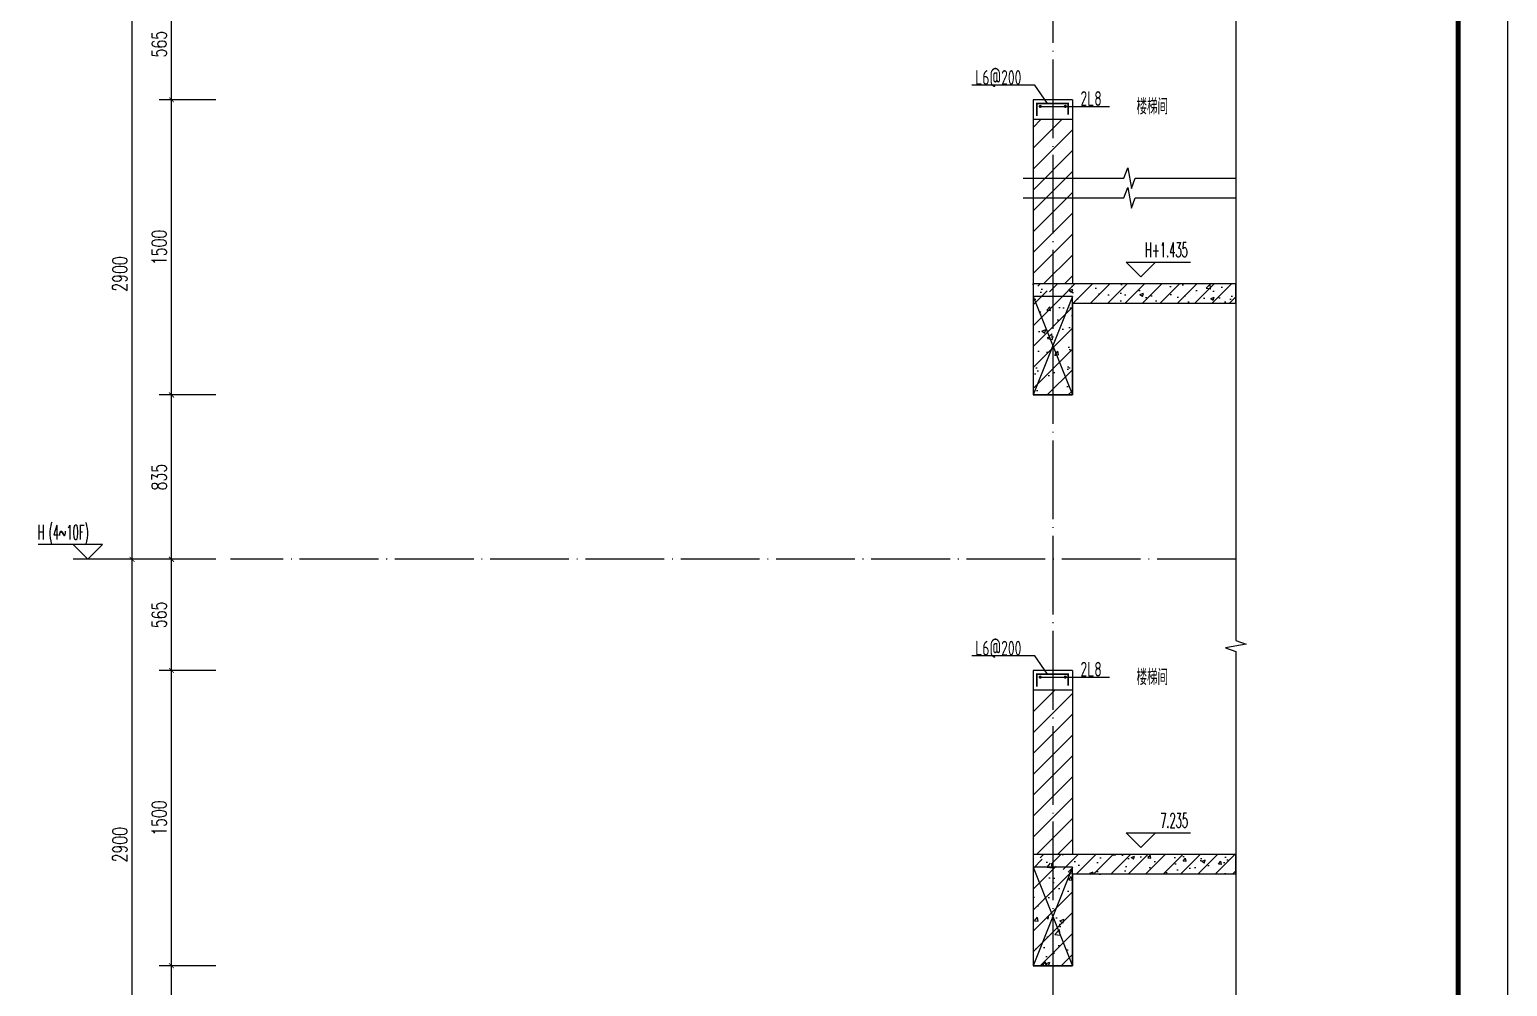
# Model space of a CAD drawing. Extents: x -668857 to 143095, y -247466 to 228182.
# Drawn here: x 111677 to 119185, y 159113 to 163975 of the extents above; entities that cross this region are included whole.
import ezdxf

# ---------------------------------------------------------------- set-up
doc = ezdxf.new("R2010")
doc.units = 0
doc.header["$LTSCALE"] = 1000
doc.linetypes.add('DOTE', pattern=[2.4200000000000004, 2, -0.2, 0.02, -0.2])
doc.layers.get('0').update_dxf_attribs({"linetype": 'CONTINUOUS'})
doc.layers.get('DEFPOINTS').update_dxf_attribs({"linetype": 'CONTINUOUS'})
for name, color, linetype in [('DIM_ELEV', 3, 'CONTINUOUS'), ('DIM_SYMB', 3, 'CONTINUOUS'), ('PUB_DIM', 3, 'CONTINUOUS'), ('PUB_TEXT', 2, 'CONTINUOUS'), ('REIN', 6, 'CONTINUOUS'), ('S-大样-砼线', 7, 'CONTINUOUS'), ('S-引出线', 40, 'CONTINUOUS'), ('TEXT', 2, 'CONTINUOUS'), ('WALL', 5, 'CONTINUOUS'), ('yichutu', 7, 'CONTINUOUS')]:
    doc.layers.add(name, color=color, linetype=linetype)
for name, color, linetype, lineweight in [('DOTE', 19, 'DOTE', 9), ('PUB_HATCH', 8, 'CONTINUOUS', 9), ('图框', 9, 'CONTINUOUS', 18)]:
    doc.layers.add(name, color=color, linetype=linetype, lineweight=lineweight)
doc.styles.add('_TCH_DIM', font='SIMPLEX.shx', dxfattribs={"width": 0.7, "bigfont": 'GBCBIG.shx'})
doc.styles.add('_TCH_DIM_T3', font='SIMPLEX', dxfattribs={"width": 0.7058823529411765, "bigfont": 'GBCBIG'})
doc.styles.add('TSSD_REIN', font='tssdeng.shx', dxfattribs={"width": 0.7, "height": 300, "bigfont": 'tssdchn.shx'})
doc.styles.add('w', font='tssdeng.shx', dxfattribs={"width": 0.8, "bigfont": 'tssdchn.shx'})
doc.dimstyles.new('_TCH_ARCH&&25', dxfattribs={"dimtxt": 74.375, "dimasz": 25, "dimexe": 62.5, "dimexo": 75, "dimgap": 25, "dimtad": 1, "dimdec": 0, "dimzin": 0, "dimdsep": 46, "dimtxsty": '_TCH_DIM_T3', "dimblk": 'ARCHTICK', "dimcen": 0.09, "dimclrt": 7, "dimazin": 0, "dimtfac": 1, "dimtdec": 0, "dimtix": 1, "dimtmove": 2, "dimatfit": 3, "dimldrblk": 'ARCHTICK', "dimfxl": 0, "dimtolj": 1, "dimtzin": 0, "dimarcsym": 0})
pattern_1 = [(45, (-956095.3464905367, 321026.2579262814), (-53.03300858899106, 53.03300858899107), []), (49.99999999999999, (-956095.3464905367, 321026.2579262814), (215.178054780226, -18.82564049477853), [22.5, -247.5]), (355, (-956095.3464905367, 321026.2579262814), (-41.6254000839, 225.6576401100035), [18, -198]), (100.4514, (-956077.4149865367, 321024.6891242814), (173.5528145142065, 206.8318626182861), [19.122057, -210.3426336]), (46.18420000000002, (-956095.3464905367, 321086.2579262814), (320.1723145876933, -49.65570429870542), [33.74999999999988, -371.249999999999]), (96.6356, (-956068.6654670367, 321082.1199341814), (280.398811664611, 292.2353612701325), [28.6830864, -315.5139]), (351.1842, (-956095.3464905367, 321086.2579262814), (280.3985835400882, 292.2355802775974), [27, -297]), (21, (-956065.3464905367, 321071.2579262814), (179.0721156355385, -120.7856671996016), [22.5, -247.5]), (326.0000000000001, (-956065.3464905367, 321071.2579262814), (72.99459957647451, 217.5450135140559), [18, -198]), (71.4514, (-956050.4238206367, 321061.1924444814), (252.066788574447, 96.75914901298572), [19.122057, -210.3426336]), (37.50000000000001, (-956095.3464905367, 321026.2579262814), (3.647956595187201, 99.86815614939344), [0, -195.6, 0, -201, 0, -198.75]), (7.499999999999999, (-956095.3464905367, 321026.2579262814), (78.92086123264458, 118.3235135647081), [0, -114.6, 0, -191.1, 0, -75.75]), (327.5, (-956162.2464905367, 321026.2579262814), (160.1467308517227, -6.766461520313927), [0, -75, 0, -234, 0, -310.5]), (317.5, (-956192.2464905367, 321026.2579262814), (174.9558508027159, 30.03149469969532), [0, -97.5, 0, -155.4, 0, -220.5])]
pattern_2 = [(45, (-956095.3464905367, 321080.1113312814), (-53.03302980219448, 53.0330298021945), [])]
pattern_3 = [(45, (-956095.3464905367, 321026.2579262814), (-44.19417382415921, 44.19417382415922), []), (49.99999999999999, (-956095.3464905367, 321026.2579262814), (179.3150456501884, -15.68803374564878), [18.75, -206.25]), (355, (-956095.3464905367, 321026.2579262814), (-34.68783340325, 188.048033425003), [15, -165]), (100.4514, (-956080.4035705368, 321024.9505912814), (144.6273454285054, 172.3598855152384), [15.9350475, -175.285528]), (46.18420000000002, (-956095.3464905367, 321076.2579262814), (266.8102621564111, -41.37975358225452), [28.12499999999994, -309.374999999999]), (96.6356, (-956073.1123042867, 321072.8095995315), (233.6656763871758, 243.5294677251104), [23.902572, -262.92825]), (351.1842, (-956095.3464905367, 321076.2579262814), (233.6654862834068, 243.5296502313311), [22.5, -247.5]), (21, (-956070.3464905367, 321063.7579262814), (149.2267630296154, -100.6547226663347), [18.75, -206.25]), (326.0000000000001, (-956070.3464905367, 321063.7579262814), (60.82883298039543, 181.2875112617133), [15, -165]), (71.4514, (-956057.9109322866, 321055.3700247814), (210.0556571453725, 80.6326241774881), [15.9350475, -175.285528]), (37.50000000000001, (-956095.3464905367, 321026.2579262814), (3.039963829322667, 83.22346345782788), [0, -163, 0, -167.5, 0, -165.625]), (7.499999999999999, (-956095.3464905367, 321026.2579262814), (65.76738436053715, 98.60292797059006), [0, -95.5, 0, -159.25, 0, -63.125]), (327.5, (-956151.0964905367, 321026.2579262814), (133.4556090431022, -5.638717933594939), [0, -62.5, 0, -195, 0, -258.75]), (317.5, (-956176.0964905367, 321026.2579262814), (145.7965423355966, 25.02624558307943), [0, -81.25, 0, -129.5, 0, -183.75])]

# ---------------------------------------------------------------- blocks, each defined once
blk = doc.blocks.new('GFDDDDRG')
at = {"layer": '图框'}
blk.add_lwpolyline([(923309.7791572664, -107436.9617041193), (923309.7791572663, -159999.4617041193), (893609.7791572664, -159999.4617041193), (893609.7791572665, -107436.9617041193)], close=True, dxfattribs=at)
blk.add_lwpolyline([(923309.7791572664, -107436.9617041193), (923309.7791572663, -159999.4617041193), (893609.7791572664, -159999.4617041193), (893609.7791572665, -107436.9617041193)], close=True, dxfattribs=at)
at = {"layer": '图框', "const_width": 50}
blk.add_lwpolyline([(894109.7791572664, -159499.4617041193), (922809.7791572663, -159499.4617041193), (922809.7791572664, -108686.9617041193), (894109.7791572665, -108686.9617041193)], close=True, dxfattribs=at)
blk = doc.blocks.new('yct-1051-594-26275-14850-25-1002.0')
at = {"layer": 'yichutu', "color": 7}
blk.add_lwpolyline([(0, 0), (0, 14850), (26275, 14850), (26275, 0)], close=True, dxfattribs=at)
blk = doc.blocks.new('_ArchTick')
at = {"color": 0, "linetype": 'ByBlock', "const_width": 0.15}
blk.add_lwpolyline([(-0.5, -0.5), (0.5, 0.5)], dxfattribs=at)
blk = doc.blocks.new('*D2385')
at = {"layer": 'DEFPOINTS', "color": 0}
for p in [(112397.9392495429, 159218.264535932), (112697.9392495636, 159218.264535932), (112697.9392495636, 158383.2258814365)]:
    blk.add_point(p, dxfattribs=at)
at = {"layer": 'PUB_DIM', "color": 0, "lineweight": -2}
for p, q in [((112622.9392495636, 159218.264535932), (112335.4392495429, 159218.264535932)), ((112397.9392495429, 158383.2258814365), (112397.9392495429, 159218.264535932)), ((112622.9392495636, 158383.2258814365), (112335.4392495429, 158383.2258814365))]:
    blk.add_line(p, q, dxfattribs=at)
at = {"layer": 'PUB_DIM', "color": 0, "lineweight": -2, "xscale": 25, "yscale": 25, "zscale": 25}
for p, rotation in [((112397.9392495429, 159218.264535932), 90), ((112397.9392495429, 158383.2258814365), 270)]:
    blk.add_blockref('_ArchTick', p, dxfattribs=dict(at, rotation=rotation))
at = {"layer": 'PUB_DIM', "color": 7, "insert": (112335.7517495429, 158800.7452086843), "char_height": 74.375, "attachment_point": 5, "rotation": 90, "style": '_TCH_DIM_T3'}
blk.add_mtext('\\A1;835', dxfattribs=at)
blk = doc.blocks.new('*D2386')
at = {"layer": 'DEFPOINTS', "color": 0}
for p in [(112397.9392495429, 160718.2627159135), (112697.9392495636, 160718.2627159135), (112697.9392495636, 159218.264535932)]:
    blk.add_point(p, dxfattribs=at)
at = {"layer": 'PUB_DIM', "color": 0, "lineweight": -2}
for p, q in [((112622.9392495636, 160718.2627159135), (112335.4392495429, 160718.2627159135)), ((112397.9392495429, 159218.264535932), (112397.9392495429, 160718.2627159135)), ((112622.9392495636, 159218.264535932), (112335.4392495429, 159218.264535932))]:
    blk.add_line(p, q, dxfattribs=at)
at = {"layer": 'PUB_DIM', "color": 0, "lineweight": -2, "xscale": 25, "yscale": 25, "zscale": 25}
for p, rotation in [((112397.9392495429, 160718.2627159135), 90), ((112397.9392495429, 159218.264535932), 270)]:
    blk.add_blockref('_ArchTick', p, dxfattribs=dict(at, rotation=rotation))
at = {"layer": 'PUB_DIM', "color": 7, "insert": (112335.7517495429, 159968.2636259228), "char_height": 74.375, "attachment_point": 5, "rotation": 90, "style": '_TCH_DIM_T3'}
blk.add_mtext('\\A1;1500', dxfattribs=at)
blk = doc.blocks.new('*D2387')
at = {"layer": 'DEFPOINTS', "color": 0}
for p in [(112397.9392495429, 161283.2258814365), (112697.9392495636, 161283.2258814365), (112697.9392495636, 160718.2627159135)]:
    blk.add_point(p, dxfattribs=at)
at = {"layer": 'PUB_DIM', "color": 0, "lineweight": -2}
for p, q in [((112622.9392495636, 161283.2258814365), (112335.4392495429, 161283.2258814365)), ((112397.9392495429, 160718.2627159135), (112397.9392495429, 161283.2258814365)), ((112622.9392495636, 160718.2627159135), (112335.4392495429, 160718.2627159135))]:
    blk.add_line(p, q, dxfattribs=at)
at = {"layer": 'PUB_DIM', "color": 0, "lineweight": -2, "xscale": 25, "yscale": 25, "zscale": 25}
for p, rotation in [((112397.9392495429, 161283.2258814365), 90), ((112397.9392495429, 160718.2627159135), 270)]:
    blk.add_blockref('_ArchTick', p, dxfattribs=dict(at, rotation=rotation))
at = {"layer": 'PUB_DIM', "color": 7, "insert": (112335.7517495429, 161000.744298675), "char_height": 74.375, "attachment_point": 5, "rotation": 90, "style": '_TCH_DIM_T3'}
blk.add_mtext('\\A1;565', dxfattribs=at)
blk = doc.blocks.new('*D2388')
at = {"layer": 'DEFPOINTS', "color": 0}
for p in [(112397.9392495429, 162118.264535932), (112697.9392495636, 162118.264535932), (112697.9392495636, 161283.2258814365)]:
    blk.add_point(p, dxfattribs=at)
at = {"layer": 'PUB_DIM', "color": 0, "lineweight": -2}
for p, q in [((112622.9392495636, 162118.264535932), (112335.4392495429, 162118.264535932)), ((112397.9392495429, 161283.2258814365), (112397.9392495429, 162118.264535932)), ((112622.9392495636, 161283.2258814365), (112335.4392495429, 161283.2258814365))]:
    blk.add_line(p, q, dxfattribs=at)
at = {"layer": 'PUB_DIM', "color": 0, "lineweight": -2, "xscale": 25, "yscale": 25, "zscale": 25}
for p, rotation in [((112397.9392495429, 162118.264535932), 90), ((112397.9392495429, 161283.2258814365), 270)]:
    blk.add_blockref('_ArchTick', p, dxfattribs=dict(at, rotation=rotation))
at = {"layer": 'PUB_DIM', "color": 7, "insert": (112335.7517495429, 161700.7452086843), "char_height": 74.375, "attachment_point": 5, "rotation": 90, "style": '_TCH_DIM_T3'}
blk.add_mtext('\\A1;835', dxfattribs=at)
blk = doc.blocks.new('*D2389')
at = {"layer": 'DEFPOINTS', "color": 0}
for p in [(112397.9392495429, 163618.2627159135), (112697.9392495636, 163618.2627159135), (112697.9392495636, 162118.264535932)]:
    blk.add_point(p, dxfattribs=at)
at = {"layer": 'PUB_DIM', "color": 0, "lineweight": -2}
for p, q in [((112622.9392495636, 163618.2627159135), (112335.4392495429, 163618.2627159135)), ((112397.9392495429, 162118.264535932), (112397.9392495429, 163618.2627159135)), ((112622.9392495636, 162118.264535932), (112335.4392495429, 162118.264535932))]:
    blk.add_line(p, q, dxfattribs=at)
at = {"layer": 'PUB_DIM', "color": 0, "lineweight": -2, "xscale": 25, "yscale": 25, "zscale": 25}
for p, rotation in [((112397.9392495429, 163618.2627159135), 90), ((112397.9392495429, 162118.264535932), 270)]:
    blk.add_blockref('_ArchTick', p, dxfattribs=dict(at, rotation=rotation))
at = {"layer": 'PUB_DIM', "color": 7, "insert": (112335.7517495429, 162868.2636259228), "char_height": 74.375, "attachment_point": 5, "rotation": 90, "style": '_TCH_DIM_T3'}
blk.add_mtext('\\A1;1500', dxfattribs=at)
blk = doc.blocks.new('*D2390')
at = {"layer": 'DEFPOINTS', "color": 0}
for p in [(112397.9392495429, 164183.2258814366), (112697.9392495636, 164183.2258814366), (112697.9392495636, 163618.2627159135)]:
    blk.add_point(p, dxfattribs=at)
at = {"layer": 'PUB_DIM', "color": 0, "lineweight": -2}
for p, q in [((112622.9392495636, 164183.2258814366), (112335.4392495429, 164183.2258814366)), ((112397.9392495429, 163618.2627159135), (112397.9392495429, 164183.2258814366)), ((112622.9392495636, 163618.2627159135), (112335.4392495429, 163618.2627159135))]:
    blk.add_line(p, q, dxfattribs=at)
at = {"layer": 'PUB_DIM', "color": 0, "lineweight": -2, "xscale": 25, "yscale": 25, "zscale": 25}
for p, rotation in [((112397.9392495429, 164183.2258814366), 90), ((112397.9392495429, 163618.2627159135), 270)]:
    blk.add_blockref('_ArchTick', p, dxfattribs=dict(at, rotation=rotation))
at = {"layer": 'PUB_DIM', "color": 7, "insert": (112335.7517495429, 163900.7442986751), "char_height": 74.375, "attachment_point": 5, "rotation": 90, "style": '_TCH_DIM_T3'}
blk.add_mtext('\\A1;565', dxfattribs=at)
blk = doc.blocks.new('*D2400')
at = {"layer": 'DEFPOINTS', "color": 0}
for p in [(112197.939249538, 161283.2258814363), (112697.9392495631, 161283.2258814363), (112697.9392495631, 158383.2258814365)]:
    blk.add_point(p, dxfattribs=at)
at = {"layer": 'PUB_DIM', "color": 0, "lineweight": -2}
for p, q in [((112622.9392495631, 161283.2258814363), (112135.439249538, 161283.2258814363)), ((112197.939249538, 158383.2258814365), (112197.939249538, 161283.2258814363)), ((112622.9392495631, 158383.2258814365), (112135.439249538, 158383.2258814365))]:
    blk.add_line(p, q, dxfattribs=at)
at = {"layer": 'PUB_DIM', "color": 0, "lineweight": -2, "xscale": 25, "yscale": 25, "zscale": 25}
for p, rotation in [((112197.939249538, 161283.2258814363), 90), ((112197.939249538, 158383.2258814365), 270)]:
    blk.add_blockref('_ArchTick', p, dxfattribs=dict(at, rotation=rotation))
at = {"layer": 'PUB_DIM', "color": 7, "insert": (112135.751749538, 159833.2258814364), "char_height": 74.375, "attachment_point": 5, "rotation": 90, "style": '_TCH_DIM_T3'}
blk.add_mtext('\\A1;2900', dxfattribs=at)
blk = doc.blocks.new('*D2401')
at = {"layer": 'DEFPOINTS', "color": 0}
for p in [(112197.939249538, 164183.2258814365), (112697.9392495631, 164183.2258814365), (112697.9392495631, 161283.2258814363)]:
    blk.add_point(p, dxfattribs=at)
at = {"layer": 'PUB_DIM', "color": 0, "lineweight": -2}
for p, q in [((112622.9392495631, 164183.2258814365), (112135.439249538, 164183.2258814365)), ((112197.939249538, 161283.2258814363), (112197.939249538, 164183.2258814365)), ((112622.9392495631, 161283.2258814363), (112135.439249538, 161283.2258814363))]:
    blk.add_line(p, q, dxfattribs=at)
at = {"layer": 'PUB_DIM', "color": 0, "lineweight": -2, "xscale": 25, "yscale": 25, "zscale": 25}
for p, rotation in [((112197.939249538, 164183.2258814365), 90), ((112197.939249538, 161283.2258814363), 270)]:
    blk.add_blockref('_ArchTick', p, dxfattribs=dict(at, rotation=rotation))
at = {"layer": 'PUB_DIM', "color": 7, "insert": (112135.751749538, 162733.2258814364), "char_height": 74.375, "attachment_point": 5, "rotation": 90, "style": '_TCH_DIM_T3'}
blk.add_mtext('\\A1;2900', dxfattribs=at)
blk = doc.blocks.new('20210809.03331612')
at = {"layer": 'REIN', "const_width": 9}
blk.add_lwpolyline([(87484.17413905729, 67998.7677169129), (87484.17413905729, 68062.57779501227), (87644.05902665015, 68062.57779501227), (87644.05902665015, 68004.6129149067)], dxfattribs=at)
at = {"layer": 'REIN', "const_width": 8}
for points in [[(87497.66146427253, 68047.51599773148, 1), (87505.66146427253, 68047.51599773148, 1)], [(87625.09821334062, 68047.51599773148, 1), (87633.09821334062, 68047.51599773148, 1)]]:
    blk.add_lwpolyline(points, format="xyb", close=True, dxfattribs=at)
at = {"layer": 'S-大样-砼线'}
for p, q in [((87465.18278815364, 67080.94484017597), (87665.18278714316, 66580.93723981472)), ((87665.18573489739, 67080.94484017394), (87465.1857362683, 66580.93723980524))]:
    blk.add_line(p, q, dxfattribs=at)
blk.add_lwpolyline([(87665.18279401632, 67080.94484017021), (87465.18278815364, 67080.94484017021), (87465.1827883278, 66580.93723980896), (87665.18279418955, 66580.93723980896)], close=True, dxfattribs=at)
at = {"layer": 'S-引出线'}
for p, q in [((87474.5888281595, 68154.83325992979), (87154.50981688779, 68154.83325992979)), ((87538.80876634456, 68062.57779501227), (87474.5888281595, 68154.83325992979)), ((87501.66146427253, 68047.51599773148), (87853.2882327484, 68047.51599773148))]:
    blk.add_line(p, q, dxfattribs=at)
at = {"layer": 'TEXT', "style": 'w', "width": 0.7}
for s, p in [('L6@200', (87171.47256206069, 68157.00294731918)), ('2L8', (87706.15828353167, 68049.90014602232))]:
    blk.add_text(s, height=75, rotation=1.867629851175362e-07, dxfattribs=at).set_placement(p)

msp = doc.modelspace()

# ---------------------------------------------------------------- hatches: boundary and pattern name
at = {"layer": 'PUB_HATCH'}
h = msp.add_hatch(dxfattribs=at)
h.set_pattern_fill('普通砖', color=256, scale=30, style=0)
h.set_pattern_definition(pattern_2)
h.paths.add_polyline_path([(116974.97977735, 163518.2654482137), (116774.9797773784, 163518.2620638838), (116774.9939068699, 162683.2671396161), (116974.9939069574, 162683.2645178016)])
h = msp.add_hatch(dxfattribs=at)
h.set_pattern_fill('钢筋混凝土', color=256, scale=30, style=0)
h.set_pattern_definition(pattern_1)
h.paths.add_polyline_path([(116974.9396145624, 162583.2645177847), (116774.9402203258, 162683.2645178018), (116774.9367978949, 162118.264535932), (116974.9367978912, 162118.2633244629)])
h = msp.add_hatch(dxfattribs=at)
h.set_pattern_fill('钢筋混凝土', color=256, scale=25, style=0)
h.set_pattern_definition(pattern_3)
h.paths.add_polyline_path([(117805.1559815636, 162683.2645177828), (116774.9402203258, 162683.2645178018), (116974.9396145624, 162583.2645177847), (117805.1559815634, 162583.2645177828)])
h = msp.add_hatch(dxfattribs=at)
h.set_pattern_fill('普通砖', color=256, scale=30, style=0)
h.set_pattern_definition(pattern_2)
h.paths.add_polyline_path([(116974.97977735, 160618.2654482137), (116774.9797773784, 160618.2620638838), (116774.9939068699, 159783.2671396161), (116974.9939069581, 159783.2645178064)])
h = msp.add_hatch(dxfattribs=at)
h.set_pattern_fill('钢筋混凝土', color=256, scale=30, style=0)
h.set_pattern_definition(pattern_1)
h.paths.add_polyline_path([(116974.9396145887, 159683.2645177896), (116774.9402202984, 159783.2645178067), (116774.9367978949, 159218.264535932), (116974.9367978912, 159218.2633244629)])
h = msp.add_hatch(dxfattribs=at)
h.set_pattern_fill('钢筋混凝土', color=256, scale=25, style=0)
h.set_pattern_definition(pattern_3)
h.paths.add_polyline_path([(117805.1526127319, 159783.2645177868), (116774.9402202984, 159783.2645178067), (116974.9396145887, 159683.2645177896), (117805.1526127317, 159683.2645177868)])

# ---------------------------------------------------------------- linework, layer by layer
at = {"layer": 'DIM_ELEV', "color": 6}
for p, q in [((117322.4258467607, 162718.2566018699), (117247.4258467607, 162793.2566018699)), ((117247.4258467607, 162793.2566018699), (117575.4258467607, 162793.2566018699)), ((117322.4258467607, 162718.2566018699), (117397.4258467607, 162793.2566018699)), ((117322.422477929, 159818.2566018739), (117247.422477929, 159893.2566018739)), ((117247.422477929, 159893.2566018739), (117575.422477929, 159893.2566018739)), ((117322.422477929, 159818.2566018739), (117397.422477929, 159893.2566018739))]:
    msp.add_line(p, q, dxfattribs=at)
at = {"layer": 'DIM_ELEV'}
for p, q in [((112047.9392495371, 161358.2258814363), (111719.9392495371, 161358.2258814363)), ((111972.9392495371, 161283.2258814363), (111897.9392495371, 161358.2258814363)), ((111972.9392495371, 161283.2258814363), (112047.9392495371, 161358.2258814363)), ((112397.9392495429, 161283.2258814363), (111897.9392495371, 161283.2258814363))]:
    msp.add_line(p, q, dxfattribs=at)
at = {"layer": 'DIM_SYMB'}
msp.add_lwpolyline([(117805.1593503958, 170503.2452202262), (117805.1593503951, 160871.3594060283), (117857.6593503951, 160852.2509687294), (117752.6593503951, 160833.7366357549), (117805.1593503951, 160815.1094060283), (117805.1593503946, 151183.2235918305)], dxfattribs=at)
at = {"layer": 'DIM_SYMB', "color": 5}
for points in [[(116724.9138887963, 163220.2414804721), (117236.9116195958, 163220.2414804721), (117256.0200568949, 163272.7414804721), (117274.5343898692, 163167.7414804721), (117293.1616195958, 163220.2414804721), (117805.1593503953, 163220.2414804721)], [(116724.9138887963, 163120.2414804721), (117236.9116195958, 163120.2414804721), (117256.0200568949, 163172.7414804721), (117274.5343898692, 163067.7414804721), (117293.1616195958, 163120.2414804721), (117805.1593503953, 163120.2414804721)]]:
    msp.add_lwpolyline(points, dxfattribs=at)
at = {"layer": 'DOTE', "color": 1, "linetype": 'DOTE', "ltscale": 0.2}
for p, q in [((116874.9341105936, 171083.2259047218), (116874.9483512483, 151483.2429275666)), ((117805.1593503951, 161283.2258814365), (112697.9392495636, 161283.2258814365)), ((117805.1593503951, 161283.2258814365), (112697.9392495636, 161283.2258814365))]:
    msp.add_line(p, q, dxfattribs=at)
at = {"layer": 'WALL'}
for p, q in [((116774.914147847, 163618.2627160002), (116774.9135256171, 163518.2666617596)), ((116974.9141478433, 163618.2614714913), (116774.914147847, 163618.2627160002)), ((116974.9141478433, 163618.2614714913), (116974.9135256134, 163518.2654172507)), ((116974.9135256134, 163518.2654172507), (116774.9135256171, 163518.2666617596)), ((116774.9797773784, 163518.2620638838), (116774.9939068699, 162683.2671396161)), ((116974.9135256134, 163518.2654172507), (116974.97977735, 163518.2654482137)), ((116974.97977735, 163518.2654482137), (116974.9939069574, 162683.2645178016)), ((116774.9402203258, 162683.2645178018), (116774.9367978949, 162118.264535932)), ((117805.1559815636, 162683.2645177828), (116774.9402203258, 162683.2645178018)), ((117805.1559815634, 162583.2645177828), (117805.1559815636, 162683.2645177828)), ((116974.9396145624, 162583.2645177847), (116974.9367978912, 162118.2633244629)), ((117805.1559815634, 162583.2645177828), (116974.9396145624, 162583.2645177847)), ((116974.9367978912, 162118.2633244629), (116774.9367978949, 162118.264535932)), ((116774.914147847, 160718.2627160002), (116774.9135256171, 160618.2666617596)), ((116974.9141478433, 160718.2614714913), (116774.914147847, 160718.2627160002)), ((116974.9141478433, 160718.2614714913), (116974.9135256134, 160618.2654172507)), ((116974.9135256134, 160618.2654172507), (116774.9135256171, 160618.2666617596)), ((116774.9797773784, 160618.2620638838), (116774.9939068699, 159783.2671396161)), ((116974.9135256134, 160618.2654172507), (116974.97977735, 160618.2654482137)), ((116974.97977735, 160618.2654482137), (116974.9939069581, 159783.2645178064)), ((116774.9402202984, 159783.2645178067), (116774.9367978949, 159218.264535932)), ((117805.1526127319, 159783.2645177868), (116774.9402202984, 159783.2645178067)), ((117805.1526127317, 159683.2645177868), (117805.1526127319, 159783.2645177868)), ((116974.9396145887, 159683.2645177896), (116974.9367978912, 159218.2633244629)), ((117805.1526127317, 159683.2645177868), (116974.9396145887, 159683.2645177896)), ((116974.9367978912, 159218.2633244629), (116774.9367978949, 159218.264535932))]:
    msp.add_line(p, q, dxfattribs=at)

# ---------------------------------------------------------------- block references
at = {"xscale": 0.5, "yscale": 0.5, "zscale": 0.5}
msp.add_blockref('GFDDDDRG', (-342469.7360691699, 227309.7314960265), dxfattribs=at)
at = {"layer": 'S-大样-砼线'}
for p in [(29309.73073176562, 95537.32817841659), (29309.79698350222, 92637.32820937969)]:
    msp.add_blockref('20210809.03331612', p, dxfattribs=at)
at = {"layer": 'yichutu', "rotation": 270}
msp.add_blockref('yct-1051-594-26275-14850-25-1002.0', (104335.1535094633, 173591.2506439668), dxfattribs=at)

# ---------------------------------------------------------------- texts
at = {"layer": 'DIM_ELEV', "color": 7, "style": '_TCH_DIM', "width": 0.4941176470588236}
msp.add_text('H+1.435', height=74.375, dxfattribs=at).set_placement((117343.9258467607, 162818.28160187))
at = {"layer": 'PUB_TEXT'}
for s, height, style, width, p in [('楼梯间', 80, 'TSSD_REIN', 0.7, (117300.9572294896, 163543.880099502)), ('H', 74.375, '_TCH_DIM', 0.4941176470588236, (111717.339249537, 161384.4758814363)), ('(4~10F)', 74.375, '_TCH_DIM', 0.4941176470588236, (111773.1142495371, 161383.2508814363)), ('楼梯间', 80, 'TSSD_REIN', 0.7, (117300.9538606579, 160643.880099506))]:
    msp.add_text(s, height=height, dxfattribs=dict(at, style=style, width=width)).set_placement(p)
at = {"layer": 'PUB_TEXT', "color": 6, "style": '_TCH_DIM', "width": 0.4941176470588236}
msp.add_text('7.235', height=74.375, dxfattribs=at).set_placement((117420.922477929, 159919.5066018739))

# ---------------------------------------------------------------- dimensions: what is measured, and where the dimension line sits
at = {"layer": 'PUB_DIM'}
for p1, p2, distance, picture, middle in [((112697.9392495631, 161283.2258814363), (112697.9392495631, 164183.2258814365), 500.00000002510205, '*D2401', (112135.751749538, 162733.2258814364)), ((112697.9392495636, 163618.2627159135), (112697.9392495636, 164183.2258814366), 300.0000000206928, '*D2390', (112335.7517495429, 163900.7442986751)), ((112697.9392495636, 162118.264535932), (112697.9392495636, 163618.2627159135), 300.0000000206928, '*D2389', (112335.7517495429, 162868.2636259228)), ((112697.9392495636, 161283.2258814365), (112697.9392495636, 162118.264535932), 300.0000000206928, '*D2388', (112335.7517495429, 161700.7452086843)), ((112697.9392495631, 158383.2258814365), (112697.9392495631, 161283.2258814363), 500.00000002510205, '*D2400', (112135.751749538, 159833.2258814364)), ((112697.9392495636, 160718.2627159135), (112697.9392495636, 161283.2258814365), 300.0000000206928, '*D2387', (112335.7517495429, 161000.744298675)), ((112697.9392495636, 159218.264535932), (112697.9392495636, 160718.2627159135), 300.0000000206928, '*D2386', (112335.7517495429, 159968.2636259228)), ((112697.9392495636, 158383.2258814365), (112697.9392495636, 159218.264535932), 300.0000000206928, '*D2385', (112335.7517495429, 158800.7452086843))]:
    dim = msp.add_aligned_dim(p1=p1, p2=p2, distance=distance, dimstyle='_TCH_ARCH&&25', dxfattribs=at)
    dim.commit()
    dim.dimension.update_dxf_attribs({"geometry": picture, "text_midpoint": middle})

doc.saveas('drawing.dxf')
